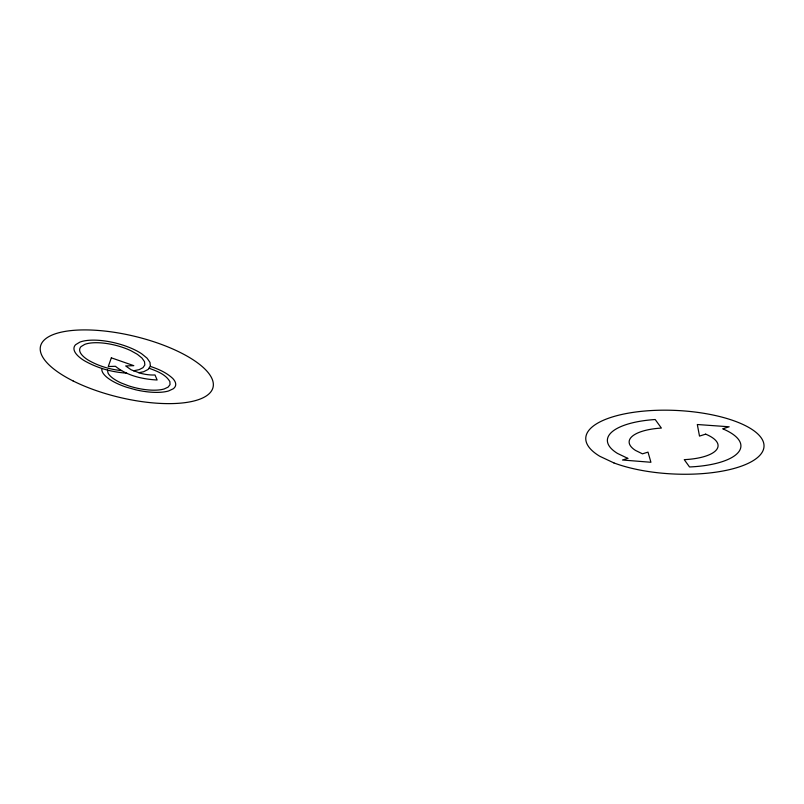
<?xml version="1.0" encoding="UTF-8"?>
<svg xmlns="http://www.w3.org/2000/svg" width="804" height="804" viewBox="0 0 804 804"><rect width="100%" height="100%" fill="white"/><g stroke="black" fill="none" stroke-linecap="round" stroke-linejoin="round"><path stroke-width="1.21" d="M101.957 368.443L101.857 368.624A37.828 13.276 13.1 0 0 126.69 387.267L135.876 389.829A37.828 13.276 13.1 0 0 168.609 390.955L173.172 388.824A37.828 13.276 13.1 0 0 172.679 378.372C166.388 372.523 158.348 369.026 150.268 366.383M138.75 372.724L143.625 371.739L148.167 369.428L150.358 366.252L150.006 362.413L147.062 358.162L141.675 353.78A39.285 14.11 13.9 0 0 79.887 342.112L75.626 344.695A39.285 14.11 13.9 0 0 84.179 360.614C97.123 368.061 111.887 372.182 126.751 373.156M133.464 370.805L139.142 369.659L143.001 367.659L144.841 364.946L144.499 361.659L141.956 358.031L137.333 354.293L130.931 350.715A33.527 12.04 13.9 0 0 84.752 344.373L81.103 346.564A33.527 12.04 13.9 0 0 88.259 360.132C98.42 366.001 109.927 369.468 121.585 370.614M149.011 368.202C156.679 371.086 165.523 374.111 169.875 381.588L170.036 384.624L168.106 387.126L164.237 388.945A32.15 11.276 13.1 0 1 128.489 385.809L121.303 383.026A32.15 11.276 13.1 0 1 108.037 373.066L107.465 370.001M111.354 357.84L108.249 366.534L115.404 366.292C126.992 375.679 142.499 379.217 157.132 379.99L154.991 374.965A20.281 7.296 13.2 0 1 140.429 373.257L131.183 369.82L125.675 365.951L133.806 365.669L111.354 357.84M705.661 434.15L699.5 436.09L697.319 424.512L729.158 426.783L722.716 428.803A66.822 23.798 2.7 0 1 689.53 466.963L684.244 459.647A44.511 15.839 2.7 0 0 716.314 449.989A44.511 15.839 2.7 0 0 705.661 434.15M627.803 458.37L622.477 460.009L650.928 462.27L648.004 452.119L642.466 453.838L635.602 450.481A44.511 15.839 2.7 0 1 661.38 428.07L655.2 419.527A66.822 23.798 2.7 0 0 617.512 453.436L627.803 458.37M613.904 462.923L599.874 456.32A89.214 31.798 2.7 0 1 663.471 410.181A89.214 31.798 2.7 0 1 759.72 455.476A89.214 31.798 2.7 0 1 613.904 462.923M73.114 380.955A88.681 31.456 13.4 0 0 212.407 389.226A88.681 31.456 13.4 0 0 94.741 330.213A88.681 31.456 13.4 0 0 73.114 380.955"/></g></svg>
